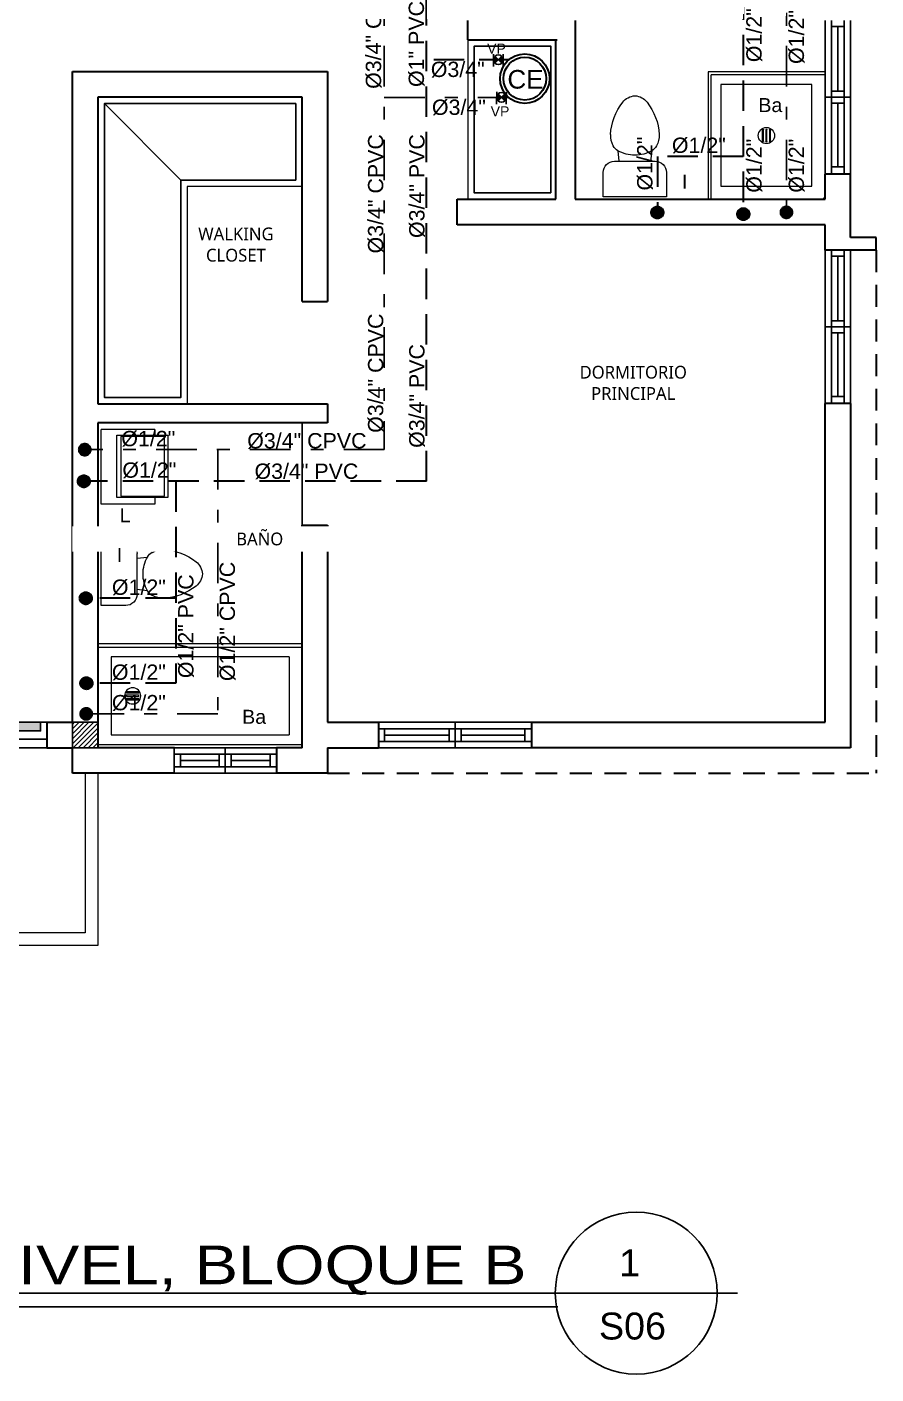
# Model space of a CAD drawing. Header units: feet. Extents: x 1019 to 2236, y -546 to 122.
# Drawn here: x 1073.94 to 1080.6, y -174.59 to -164.03 of the extents above; entities that cross this region are included whole.
import ezdxf
from ezdxf.enums import TextEntityAlignment as Align

# ---------------------------------------------------------------- set-up
doc = ezdxf.new("R2010")
doc.units = ezdxf.units.FT
doc.header["$LTSCALE"] = 0.05
doc.header["$MEASUREMENT"] = 0
for name, pattern in [('CONTINUA', [0]), ('DASHDOT', [25.4, 12.7, -6.35, 0, -6.35]), ('HIDDEN', [9.525, 6.35, -3.175])]:
    doc.linetypes.add(name, pattern=pattern)
for name, color, linetype, lineweight in [('A-WALL', 7, 'Continuous', 25), ('AGUA POTABLE', 5, 'HIDDEN', 35), ('AGUAFRIA', 5, 'HIDDEN', 30), ('closet', 8, 'Continuous', 5), ('I-FURN', 8, 'Continuous', 0), ('P-SANR-FIXT', 8, 'Continuous', 9)]:
    doc.layers.add(name, color=color, linetype=linetype, lineweight=lineweight)
for name, color, linetype in [('AGUA_CALIENTE', 1, 'DASHDOT'), ('columna', 9, 'Continuous'), ('MB3', 8, 'Continuous'), ('MUROS', 7, 'Continuous'), ('PERT-VENT', 8, 'Continuous'), ('PISO', 8, 'Continuous'), ('textos', 7, 'Continuous'), ('TEXXT', 2, 'Continuous'), ('TXT', 2, 'Continuous')]:
    doc.layers.add(name, color=color, linetype=linetype)
doc.styles.add('ads', font='trebuc.ttf', dxfattribs={"height": 0.14})
doc.styles.add('DAMIAN', font='arial.ttf', dxfattribs={"height": 0.12})

# ---------------------------------------------------------------- blocks, each defined once
blk = doc.blocks.new('Toilet_-_Tank_-_3D_4840 - 17_ High_ Seat Not Visible-536545-Nivel 1')
at = {"layer": 'P-SANR-FIXT'}
for p, q in [((0.248, 0.489), (-0.248, 0.489)), ((-0.248, 0.489), (-0.248, 0.298)), ((0.248, 0.298), (0.248, 0.489)), ((-0.159, 0.21), (-0.123, 0.21)), ((-0.123, 0.21), (-0.132, 0.127)), ((-0.123, 0.21), (0.123, 0.21)), ((0.132, 0.127), (0.123, 0.21)), ((0.123, 0.21), (0.159, 0.21))]:
    blk.add_line(p, q, dxfattribs=at)
for centre, radius, start, end in [((-0.159, 0.298), 0.0889, 180, 270), ((0.159, 0.298), 0.0889, 270, 360), ((-0.083, 0.041), 0.0995, 119.8981, 151.0596), ((0, -0.104), 0.266, 90.1019, 119.8981), ((0, -0.104), 0.266, 60.1019, 89.8981), ((0.083, 0.041), 0.0995, 28.9404, 60.1019), ((-0.023, 0.008), 0.167, 151.0596, 182.709), ((0.023, 0.008), 0.167, 357.291, 28.9404), ((0.25, 0.021), 0.441, 182.709, 218.5058), ((-0.25, 0.021), 0.441, 321.4942, 357.291), ((0.011, -0.169), 0.136, 218.5058, 265.219), ((-0.011, -0.169), 0.136, 274.781, 321.4942)]:
    blk.add_arc(centre, radius, start, end, dxfattribs=at)
blk = doc.blocks.new('Shower_Stall_9385 - 1-684532-Nivel 1')
at = {"layer": 'P-SANR-FIXT'}
for p, q in [((-0.576, 0.533), (0.424, 0.533)), ((-0.576, -0.381), (-0.576, 0.533)), ((0.424, 0.508), (-0.551, 0.508)), ((-0.551, -0.381), (-0.551, 0.508)), ((-0.475, -0.279), (-0.475, 0.432)), ((-0.475, 0.432), (0.322, 0.432)), ((0.322, 0.432), (0.322, -0.279)), ((-0.121, 0.108), (-0.032, 0.108)), ((-0.032, 0.099), (-0.121, 0.099)), ((-0.121, 0.081), (-0.032, 0.081)), ((-0.032, 0.072), (-0.121, 0.072)), ((-0.121, 0.053), (-0.032, 0.053)), ((-0.032, 0.044), (-0.121, 0.044)), ((0.322, -0.279), (-0.475, -0.279)), ((-0.576, -0.381), (-0.551, -0.381)), ((-0.551, -0.381), (0.398, -0.381))]:
    blk.add_line(p, q, dxfattribs=at)
for centre, radius, start, end in [((-0.076, 0.076), 0.0635, 360, 180), ((-0.076, 0.076), 0.0635, 0, 180), ((-0.121, 0.103), 0.00444, 90, 270), ((-0.032, 0.103), 0.00444, 270, 90), ((-0.076, 0.076), 0.0635, 180, 360), ((-0.076, 0.076), 0.0635, 180, 360), ((-0.121, 0.076), 0.00444, 90, 270), ((-0.121, 0.049), 0.00444, 90, 270), ((-0.032, 0.076), 0.00444, 270, 90), ((-0.032, 0.049), 0.00444, 270, 90), ((0.398, -0.356), 0.0254, 270, 360)]:
    blk.add_arc(centre, radius, start, end, dxfattribs=at)
blk = doc.blocks.new('bath_sink_6127 - bath_sink_6127-V2-Nivel 1')
at = {"layer": 'I-FURN'}
for p, q in [((0.293, 0.297), (-0.127, 0.297)), ((-0.127, 0.297), (-0.127, -0.29)), ((0.395, 0.244), (-0.005, 0.244)), ((-0.005, 0.244), (-0.005, -0.245)), ((0.025, -0.234), (0.025, 0.233)), ((0.025, 0.233), (0.369, 0.233)), ((0.293, 0.244), (0.293, 0.297)), ((0.369, 0.233), (0.369, -0.234)), ((0.395, -0.245), (0.395, 0.244)), ((0.293, -0.29), (-0.127, -0.29)), ((-0.005, -0.245), (0.395, -0.245)), ((0.369, -0.234), (0.025, -0.234)), ((0.293, -0.29), (0.293, -0.245))]:
    blk.add_line(p, q, dxfattribs=at)
blk = doc.blocks.new('A$C45091238')
for points in [[(0.846, 0.067), (1.753, 0.067), (1.753, 0.133), (0.846, 0.133)], [(1.653, 0.133), (2.45, 0.133), (2.45, 0.2), (1.653, 0.2)], [(0.05, 0), (0.946, 0), (0.946, 0.067), (0.05, 0.067)]]:
    blk.add_hatch(color=256).paths.add_polyline_path(points)
at = {"layer": 'PERT-VENT', "extrusion": (-6.28888e-16, -1.94037e-15, -1)}
for points in [[(-0.846, 0.067), (-1.753, 0.067), (-1.753, 0.133), (-0.846, 0.133)], [(-1.653, 0.133), (-2.45, 0.133), (-2.45, 0.2), (-1.653, 0.2)], [(-0.05, 0), (-0.946, 0), (-0.946, 0.067), (-0.05, 0.067)]]:
    blk.add_lwpolyline(points, close=True, dxfattribs=at)
at = {"layer": 'PISO'}
for p, q in [((0, 0.2), (2.5, 0.2)), ((0, 0), (2.5, 0))]:
    blk.add_line(p, q, dxfattribs=at)
at = {"layer": 'PISO', "extrusion": (-6.28888e-16, -1.94037e-15, -1)}
for p, q in [((0.896, 0.133), (0, 0.133)), ((1.753, 0.067), (2.5, 0.067))]:
    blk.add_line(p, q, dxfattribs=at)
blk = doc.blocks.new('A$C24CF40E6')
at = {"layer": 'P-SANR-FIXT', "extrusion": (-2.36783e-12, 8.94772e-16, -1)}
for p, q in [((0, 0.814), (1.6, 0.814)), ((1.6, 0.789), (0, 0.789)), ((1.6, 0.814), (1.6, 0.789)), ((1.6, 0.025), (1.6, 0.789)), ((0.102, 0.713), (1.498, 0.713)), ((1.498, 0.713), (1.498, 0.102)), ((1.283, 0.439), (1.373, 0.439)), ((1.373, 0.43), (1.283, 0.43)), ((1.283, 0.412), (1.373, 0.412)), ((1.373, 0.403), (1.283, 0.403)), ((1.283, 0.384), (1.373, 0.384)), ((1.373, 0.375), (1.283, 0.375)), ((1.498, 0.102), (0.102, 0.102))]:
    blk.add_line(p, q, dxfattribs=at)
at = {"layer": 'P-SANR-FIXT', "extrusion": (2.36783e-12, 8.94772e-16, -1)}
for p, q in [((0, 0.814), (0, 0.789)), ((0, 0.025), (0, 0.789)), ((0.102, 0.713), (0.102, 0.102))]:
    blk.add_line(p, q, dxfattribs=at)
at = {"layer": 'P-SANR-FIXT', "extrusion": (-2.36783e-12, -8.94772e-16, -1)}
for p, q in [((1.6, 0.025), (0, 0.025)), ((0, 0), (1.6, 0)), ((1.6, 0), (1.6, 0.025))]:
    blk.add_line(p, q, dxfattribs=at)
at = {"layer": 'P-SANR-FIXT', "extrusion": (2.36783e-12, -8.94772e-16, -1)}
blk.add_line((0, 0), (0, 0.025), dxfattribs=at)
at = {"layer": 'P-SANR-FIXT', "extrusion": (-2.36783e-12, 8.94772e-16, -1)}
for centre, radius, start, end in [((-1.328, 0.407), 0.0635, 0, 180), ((-1.328, 0.407), 0.0635, 0, 180), ((-1.283, 0.434), 0.00444, 270, 90), ((-1.373, 0.434), 0.00444, 90, 270), ((-1.328, 0.407), 0.0635, 180, 0), ((-1.328, 0.407), 0.0635, 180, 0), ((-1.283, 0.407), 0.00444, 270, 90), ((-1.283, 0.38), 0.00444, 270, 90), ((-1.373, 0.407), 0.00444, 90, 270), ((-1.373, 0.38), 0.00444, 90, 270)]:
    blk.add_arc(centre, radius, start, end, dxfattribs=at)
blk = doc.blocks.new('A$C18ED6237')
at = {"layer": 'PERT-VENT', "extrusion": (-2.36783e-12, 8.94772e-16, -1)}
for p, q in [((1.2, 0.2), (0, 0.2)), ((1.2, 0.15), (0, 0.15)), ((0.054, 0.05), (0.054, 0.15)), ((0.553, 0.15), (0.553, 0.05)), ((0.6, 0.2), (0.6, 0)), ((0.647, 0.15), (0.647, 0.05)), ((1.2, 0.05), (0, 0.05)), ((0.553, 0.1), (0.054, 0.1)), ((1.153, 0.1), (0.647, 0.1)), ((0, 0), (1.2, 0))]:
    blk.add_line(p, q, dxfattribs=at)
at = {"layer": 'PERT-VENT'}
blk.add_line((1.153, 0.05), (1.153, 0.15), dxfattribs=at)
blk = doc.blocks.new('A$C012446DC')
at = {"layer": 'PISO'}
h = blk.add_hatch(dxfattribs=at)
h.set_pattern_fill('ANSI31', color=256, scale=0.008571, angle=180)
h.set_pattern_definition([(225, (206536.064322, 1154820.960068), (0.0192434059784, -0.0192434059784), [])])
h.paths.add_polyline_path([(0, 0), (0.2, 0), (0.2, 0.2), (0, 0.2)])
at = {"layer": 'columna'}
blk.add_lwpolyline([(0.2, 0.2), (0, 0.2), (0, 0), (0.2, 0)], close=True, dxfattribs=at)
blk = doc.blocks.new('A$C791B5281')
at = {"layer": 'MUROS', "lineweight": 35}
blk.add_line((4.9, 10.3, 1.239), (5.1, 10.3, 1.239), dxfattribs=at)
for p in [(1.5, 10.1, 1.239), (4.9, 10.1, 1.239), (8.3, 10.1, 1.239), (0, 0, 1.239), (3.5, 0, 1.239), (6.3, 0, 1.239), (9.8, 0, 1.239)]:
    blk.add_blockref('A$C012446DC', p)

msp = doc.modelspace()

# ---------------------------------------------------------------- hatches: boundary and pattern name
at = {"layer": 'AGUA POTABLE', "ltscale": 3}
h = msp.add_hatch(color=256, dxfattribs=at)
h.dxf.hatch_style = 1
edge = h.paths.add_edge_path()
edge.add_arc((1078.883, -165.486), 0.0477, 180, 540, ccw=False)
h = msp.add_hatch(color=256, dxfattribs=at)
h.dxf.hatch_style = 1
edge = h.paths.add_edge_path()
edge.add_arc((1079.557, -165.499), 0.0477, 180, 540, ccw=False)
h = msp.add_hatch(color=256, dxfattribs=at)
h.dxf.hatch_style = 1
edge = h.paths.add_edge_path()
edge.add_arc((1074.387, -167.593), 0.0477, 180, 540, ccw=False)
h = msp.add_hatch(color=256, dxfattribs=at)
h.dxf.hatch_style = 1
edge = h.paths.add_edge_path()
edge.add_arc((1074.402, -168.51), 0.0477, 180, 540, ccw=False)
h = msp.add_hatch(color=256, dxfattribs=at)
h.dxf.hatch_style = 1
edge = h.paths.add_edge_path()
edge.add_arc((1074.407, -169.176), 0.0477, 180, 540, ccw=False)
at = {"layer": 'AGUA_CALIENTE', "ltscale": 0.5}
h = msp.add_hatch(color=256, dxfattribs=at)
h.dxf.hatch_style = 1
edge = h.paths.add_edge_path()
edge.add_arc((1079.895, -165.485), 0.0477, 180, 540, ccw=False)
h = msp.add_hatch(color=256, dxfattribs=at)
h.dxf.hatch_style = 1
edge = h.paths.add_edge_path()
edge.add_arc((1074.394, -167.345), 0.0477, 180, 540, ccw=False)
h = msp.add_hatch(color=256, dxfattribs=at)
h.dxf.hatch_style = 1
edge = h.paths.add_edge_path()
edge.add_arc((1074.406, -169.416), 0.0477, 180, 540, ccw=False)
at = {"layer": 'TEXXT'}
h = msp.add_hatch(color=256, dxfattribs=at)
h.dxf.hatch_style = 1
h.paths.add_polyline_path([(1077.609, -164.262), (1077.636, -164.289), (1077.609, -164.316, -0.198912), (1077.598, -164.289, -0.198912)])
h = msp.add_hatch(color=256, dxfattribs=at)
h.dxf.hatch_style = 1
h.paths.add_polyline_path([(1077.636, -164.289), (1077.663, -164.262, -0.198912), (1077.674, -164.289, -0.198912), (1077.663, -164.316)])
h = msp.add_hatch(color=256, dxfattribs=at)
h.dxf.hatch_style = 1
h.paths.add_polyline_path([(1077.634, -164.557), (1077.661, -164.584), (1077.634, -164.611, -0.198912), (1077.623, -164.584, -0.198912)])
h = msp.add_hatch(color=256, dxfattribs=at)
h.dxf.hatch_style = 1
h.paths.add_polyline_path([(1077.661, -164.584), (1077.688, -164.557, -0.198912), (1077.699, -164.584, -0.198912), (1077.688, -164.611)])

# ---------------------------------------------------------------- linework, layer by layer
at = {"layer": 'A-WALL', "lineweight": 35}
for p, q in [((1077.398, -164.132), (1077.398, -163.982)), ((1080.198, -165.782), (1080.198, -165.582)), ((1080.598, -165.682), (1080.398, -165.682)), ((1080.598, -165.782), (1080.198, -165.782)), ((1080.398, -166.982), (1080.198, -166.982)), ((1074.098, -169.482), (1074.098, -169.682)), ((1075.898, -169.682), (1075.898, -169.882)), ((1075.898, -169.682), (1075.898, -169.882))]:
    msp.add_line(p, q, dxfattribs=at)
at = {"layer": 'A-WALL', "lineweight": 35, "extrusion": (-2.36659e-12, 8.94772e-16, -1)}
for p, q in [((1078.238, -163.982), (1078.238, -165.382)), ((1077.398, -164.132), (1078.088, -164.132)), ((1078.088, -165.382), (1078.088, -164.132)), ((1074.298, -169.482), (1074.298, -164.382)), ((1074.298, -164.382), (1076.298, -164.382)), ((1076.298, -164.382), (1076.298, -166.183)), ((1074.498, -164.582), (1074.498, -166.986)), ((1076.098, -164.582), (1074.498, -164.582)), ((1076.098, -166.183), (1076.098, -164.582)), ((1078.088, -165.382), (1078.088, -165.082)), ((1080.198, -165.182), (1080.398, -165.182)), ((1080.198, -165.382), (1080.198, -165.185)), ((1080.398, -165.682), (1080.398, -165.182)), ((1077.314, -165.582), (1077.314, -165.382)), ((1077.314, -165.382), (1078.088, -165.382)), ((1078.238, -165.382), (1080.198, -165.382)), ((1080.198, -165.582), (1077.314, -165.582)), ((1076.098, -166.183), (1076.298, -166.183)), ((1074.498, -166.986), (1076.298, -166.986)), ((1076.298, -166.986), (1076.298, -167.136)), ((1080.198, -169.482), (1080.198, -166.982)), ((1080.398, -166.982), (1080.398, -169.682)), ((1074.498, -167.136), (1074.498, -169.682)), ((1076.298, -167.136), (1074.498, -167.136)), ((1076.098, -169.682), (1076.098, -167.936)), ((1076.098, -167.936), (1076.298, -167.936)), ((1076.298, -167.936), (1076.298, -169.482)), ((1074.098, -169.482), (1074.298, -169.482)), ((1076.298, -169.482), (1076.698, -169.482)), ((1076.698, -169.482), (1076.698, -169.682)), ((1076.698, -169.482), (1076.698, -169.682)), ((1077.898, -169.682), (1077.898, -169.482)), ((1077.898, -169.482), (1080.198, -169.482)), ((1074.098, -169.682), (1074.298, -169.682)), ((1074.298, -169.882), (1074.298, -169.682)), ((1075.098, -169.682), (1074.498, -169.682)), ((1076.098, -169.682), (1075.898, -169.682)), ((1076.298, -169.682), (1076.298, -169.882)), ((1076.298, -169.682), (1076.698, -169.682)), ((1080.398, -169.682), (1077.898, -169.682)), ((1075.098, -169.882), (1074.298, -169.882)), ((1076.298, -169.882), (1075.898, -169.882))]:
    msp.add_line(p, q, dxfattribs=at)
at = {"layer": 'A-WALL', "lineweight": 35, "extrusion": (2.36783e-12, 8.94772e-16, -1)}
for p, q in [((1077.398, -164.132), (1078.098, -164.132)), ((1080.598, -165.782), (1080.598, -165.682))]:
    msp.add_line(p, q, dxfattribs=at)
at = {"layer": 'A-WALL', "extrusion": (-1.31713e-15, 5.65398e-18, -1)}
for p, q in [((1075.094, -169.682), (1075.094, -169.882)), ((1075.898, -169.882), (1075.898, -169.682))]:
    msp.add_line(p, q, dxfattribs=at)
at = {"layer": 'A-WALL'}
msp.add_line((1075.898, -169.682), (1075.898, -169.882), dxfattribs=at)
at = {"layer": 'AGUA POTABLE', "ltscale": 0.75}
for p, q in [((1077.074, -167.593), (1077.074, -163.737)), ((1079.557, -163.737), (1079.557, -165.533)), ((1077.725, -164.289), (1077.074, -164.289)), ((1079.557, -165.047), (1078.883, -165.047)), ((1078.883, -165.047), (1078.883, -165.486)), ((1077.074, -167.593), (1074.387, -167.593)), ((1075.108, -168.51), (1074.402, -168.51)), ((1075.108, -169.176), (1074.407, -169.176))]:
    msp.add_line(p, q, dxfattribs=at)
at = {"layer": 'AGUA POTABLE', "ltscale": 3}
for centre in [(1078.883, -165.486), (1079.557, -165.499), (1074.387, -167.593), (1074.402, -168.51), (1074.407, -169.176)]:
    msp.add_circle(centre, 0.0477, dxfattribs=at)
at = {"layer": 'AGUA_CALIENTE', "ltscale": 0.5}
for p, q in [((1076.742, -163.446), (1076.742, -167.345)), ((1079.895, -163.446), (1079.895, -165.485)), ((1076.742, -164.584), (1077.718, -164.584)), ((1076.742, -167.345), (1074.394, -167.345)), ((1075.437, -169.416), (1074.406, -169.416))]:
    msp.add_line(p, q, dxfattribs=at)
for centre in [(1079.895, -165.485), (1074.394, -167.345), (1074.406, -169.416)]:
    msp.add_circle(centre, 0.0477, dxfattribs=at)
at = {"layer": 'AGUAFRIA', "color": 3, "linetype": 'CONTINUA'}
for radius in [0.194, 0.168]:
    msp.add_circle((1077.844, -164.437), radius, dxfattribs=at)
at = {"layer": 'closet'}
msp.add_line((1077.398, -164.132), (1077.398, -165.382), dxfattribs=at)
msp.add_line((1077.398, -164.132), (1077.398, -165.382), dxfattribs=at)
at = {"layer": 'closet', "extrusion": (-2.36659e-12, 8.94772e-16, -1)}
for p, q in [((1075.198, -165.282), (1075.198, -166.986)), ((1076.098, -165.282), (1075.198, -165.282))]:
    msp.add_line(p, q, dxfattribs=at)
at = {"layer": 'closet', "extrusion": (2.36783e-12, 8.94772e-16, -1)}
for p, q in [((1075.198, -165.282), (1075.198, -166.986)), ((1076.098, -165.282), (1075.198, -165.282))]:
    msp.add_line(p, q, dxfattribs=at)
at = {"layer": 'MB3', "linetype": 'HIDDEN', "lineweight": 35, "ltscale": 0.54}
for p in [(1080.598, -165.782), (1076.298, -169.882)]:
    msp.add_line(p, (1080.598, -169.882), dxfattribs=at)
at = {"layer": 'P-SANR-FIXT'}
for p, q in [((1074.398, -169.882), (1074.398, -171.132)), ((1074.498, -169.882), (1074.498, -171.232)), ((1074.398, -171.132), (1071.498, -171.132)), ((1074.498, -171.232), (1071.398, -171.232))]:
    msp.add_line(p, q, dxfattribs=at)
at = {"layer": 'PERT-VENT', "extrusion": (-1.31713e-15, 1.27878e-17, -1)}
for p, q in [((1075.094, -169.682), (1075.898, -169.682)), ((1075.496, -169.882), (1075.496, -169.682)), ((1075.094, -169.732), (1075.898, -169.732)), ((1075.144, -169.732), (1075.144, -169.832)), ((1075.144, -169.782), (1075.449, -169.782)), ((1075.449, -169.832), (1075.449, -169.732)), ((1075.543, -169.832), (1075.543, -169.732)), ((1075.543, -169.782), (1075.844, -169.782)), ((1075.094, -169.832), (1075.898, -169.832)), ((1075.094, -169.882), (1075.898, -169.882))]:
    msp.add_line(p, q, dxfattribs=at)
at = {"layer": 'PERT-VENT', "extrusion": (1.31713e-15, 1.27878e-17, -1)}
msp.add_line((1075.848, -169.732), (1075.848, -169.832), dxfattribs=at)
at = {"layer": 'PISO'}
for points in [[(1078.048, -165.332), (1077.448, -165.332), (1077.448, -164.182), (1078.048, -164.182)], [(1076.048, -165.232), (1075.148, -165.232), (1074.548, -164.632), (1076.048, -164.632)], [(1075.148, -165.232), (1074.548, -164.632), (1074.548, -166.936), (1075.148, -166.936)]]:
    msp.add_lwpolyline(points, close=True, dxfattribs=at)
at = {"layer": 'TEXXT'}
for p, q in [((1077.599, -164.244), (1077.598, -164.341)), ((1077.663, -164.262), (1077.609, -164.316)), ((1077.663, -164.316), (1077.609, -164.262)), ((1077.675, -164.244), (1077.674, -164.341)), ((1077.624, -164.539), (1077.623, -164.636)), ((1077.688, -164.557), (1077.634, -164.611)), ((1077.688, -164.611), (1077.634, -164.557)), ((1077.7, -164.539), (1077.699, -164.636))]:
    msp.add_line(p, q, dxfattribs=at)
at = {"layer": 'TEXXT', "color": 4}
for p in [(1059.298, -173.956), (1079.512, -173.956)]:
    msp.add_line(p, (1077.978, -173.956), dxfattribs=at)
at = {"layer": 'TEXXT', "color": 3}
msp.add_line((1059.298, -174.065), (1078.102, -174.065), dxfattribs=at)
at = {"layer": 'TEXXT'}
for centre in [(1077.636, -164.289), (1077.661, -164.584)]:
    msp.add_circle(centre, 0.0379, dxfattribs=at)
at = {"layer": 'TEXXT', "color": 4}
msp.add_circle((1078.718, -173.956), 0.635, dxfattribs=at)

# ---------------------------------------------------------------- block references
at = {"xscale": -1, "rotation": 270}
msp.add_blockref('A$C18ED6237', (1080.198, -165.182), dxfattribs=at)
at = {"xscale": -1}
for name, p in [('A$C24CF40E6', (1076.098, -169.682)), ('A$C18ED6237', (1077.898, -169.682))]:
    msp.add_blockref(name, p, dxfattribs=at)
at = {"layer": 'I-FURN', "extrusion": (-2.36659e-12, 8.94772e-16, -1), "rotation": 180}
msp.add_blockref('bath_sink_6127 - bath_sink_6127-V2-Nivel 1', (-1074.651, -167.476, 0), dxfattribs=at)
at = {"layer": 'P-SANR-FIXT', "extrusion": (-2.36659e-12, 8.94772e-16, -1)}
for name, p, rotation in [('Shower_Stall_9385 - 1-684532-Nivel 1', (-1079.814, -164.959, 0), 269.9999999999968), ('Toilet_-_Tank_-_3D_4840 - 17_ High_ Seat Not Visible-536545-Nivel 1', (-1078.707, -164.875, 0), 180), ('Toilet_-_Tank_-_3D_4840 - 17_ High_ Seat Not Visible-536545-Nivel 1', (-1075.013, -168.319, 0), 269.9999999999968)]:
    msp.add_blockref(name, p, dxfattribs=dict(at, rotation=rotation))
at = {"layer": 'PISO'}
msp.add_blockref('A$C45091238', (1071.598, -169.682), dxfattribs=at)

# ---------------------------------------------------------------- texts
at = {"layer": 'textos', "color": 7, "style": 'DAMIAN', "width": 1.2}
msp.add_text('PLANTA DISTRIBUCION  AGUA FRIA Y CALIENTE DE 1ER. NIVEL, BLOQUE B', height=0.30347, dxfattribs=at).set_placement((1059.343, -173.887))
at = {"layer": 'TEXXT', "style": 'DAMIAN'}
for s, height, p in [('1', 0.211, (1078.666, -173.825)), ('S06', 0.2113, (1078.688, -174.32))]:
    msp.add_text(s, height=height, dxfattribs=at).set_placement(p, align=Align.CENTER)
at = {"layer": 'TEXXT', "char_height": 0.12, "width": 2.904, "rotation": 90, "style": 'DAMIAN'}
for s, insert, attachment_point in [('\\A1;{\\fArial|b0|i0|c238|p34;%%C}3/4{\\fArial|b0|i0|c238|p34;"} CPVC', (1076.722, -163.582), 9), ('\\A1;{\\fArial|b0|i0|c238|p34;%%C}1{\\fArial|b0|i0|c238|p34;"} PVC', (1077.058, -163.828), 9), ('\\A1;{\\fArial|b0|i0|c238|p34;%%C}1/2{\\fArial|b0|i0|c238|p34;"}  ', (1079.705, -164.308), 7), ('\\A1;{\\fArial|b0|i0|c238|p34;%%C}1/2{\\fArial|b0|i0|c238|p34;"}  ', (1080.037, -164.322), 7), ('\\A1;{\\fArial|b0|i0|c238|p34;%%C}3/4{\\fArial|b0|i0|c238|p34;"} CPVC', (1076.739, -164.872), 9), ('\\A1;{\\fArial|b0|i0|c238|p34;%%C}3/4{\\fArial|b0|i0|c238|p34;"} PVC', (1077.062, -164.872), 9), ('\\A1;{\\fArial|b0|i0|c238|p34;%%C}1/2{\\fArial|b0|i0|c238|p34;"}  ', (1078.849, -165.314), 7), ('\\A1;{\\fArial|b0|i0|c238|p34;%%C}1/2{\\fArial|b0|i0|c238|p34;"}  ', (1079.705, -165.331), 7), ('\\A1;{\\fArial|b0|i0|c238|p34;%%C}1/2{\\fArial|b0|i0|c238|p34;"}  ', (1080.037, -165.331), 7), ('\\A1;{\\fArial|b0|i0|c238|p34;%%C}3/4{\\fArial|b0|i0|c238|p34;"} CPVC', (1076.739, -166.278), 9), ('\\A1;{\\fArial|b0|i0|c238|p34;%%C}3/4{\\fArial|b0|i0|c238|p34;"} PVC', (1077.062, -166.517), 9), ('\\A1;{\\fArial|b0|i0|c238|p34;%%C}1/2{\\fArial|b0|i0|c238|p34;"} CPVC', (1075.576, -168.224), 9), ('\\A1;{\\fArial|b0|i0|c238|p34;%%C}1/2{\\fArial|b0|i0|c238|p34;"} PVC', (1075.251, -168.322), 9)]:
    msp.add_mtext(s, dxfattribs=dict(at, insert=insert, attachment_point=attachment_point))
at = {"layer": 'TEXXT', "style": 'DAMIAN'}
for s, insert, char_height, width, attachment_point in [('VP', (1077.695, -164.162), 0.0786, 1.21968, 3), ('\\A1;{\\fArial|b0|i0|c238|p34;%%C}3/4{\\fArial|b0|i0|c238|p34;"}  ', (1077.107, -164.304), 0.12, 2.904, 1), ('CE', (1077.991, -164.369), 0.146, 2.26512, 3), ('\\A1;{\\fArial|b0|i0|c238|p34;%%C}3/4{\\fArial|b0|i0|c238|p34;"}  ', (1077.116, -164.601), 0.12, 2.904, 1), (' Ba', (1079.863, -164.589), 0.11, 2.904, 3), ('VP', (1077.723, -164.654), 0.0786, 1.21968, 3), ('\\A1;{\\fArial|b0|i0|c238|p34;%%C}1/2{\\fArial|b0|i0|c238|p34;"}  ', (1079.42, -164.899), 0.12, 2.904, 3), (' I', (1079.118, -165.19), 0.11, 2.904, 3), ('\\A1;{\\fArial|b0|i0|c238|p34;%%C}1/2{\\fArial|b0|i0|c238|p34;"}  ', (1075.104, -167.198), 0.12, 2.904, 3), ('\\A1;{\\fArial|b0|i0|c238|p34;%%C}3/4{\\fArial|b0|i0|c238|p34;"} CPVC', (1075.668, -167.215), 0.12, 2.904, 1), ('\\A1;{\\fArial|b0|i0|c238|p34;%%C}1/2{\\fArial|b0|i0|c238|p34;"}  ', (1075.112, -167.445), 0.12, 2.904, 3), ('\\A1;{\\fArial|b0|i0|c238|p34;%%C}3/4{\\fArial|b0|i0|c238|p34;"} PVC', (1075.725, -167.454), 0.12, 2.904, 1), ('\\A1;{\\fArial|b0|i0|c238|p34;%%C}1/2{\\fArial|b0|i0|c238|p34;"}  ', (1075.03, -168.363), 0.12, 2.904, 3), ('\\A1;{\\fArial|b0|i0|c238|p34;%%C}1/2{\\fArial|b0|i0|c238|p34;"}  ', (1075.03, -169.029), 0.12, 2.904, 3), ('\\A1;{\\fArial|b0|i0|c238|p34;%%C}1/2{\\fArial|b0|i0|c238|p34;"}  ', (1075.03, -169.268), 0.12, 2.904, 3), (' Ba', (1075.816, -169.384), 0.11, 2.904, 3)]:
    msp.add_mtext(s, dxfattribs=dict(at, insert=insert, char_height=char_height, width=width, attachment_point=attachment_point))
at = {"layer": 'TXT', "insert": (1075.579, -165.604), "char_height": 0.1, "width": 2.838, "attachment_point": 2, "style": 'ads'}
msp.add_mtext('WALKING\\PCLOSET', dxfattribs=at)

# ---------------------------------------------------------------- next in the draw order: texts
at = {"layer": 'TXT', "char_height": 0.1, "width": 2.838, "attachment_point": 2, "style": 'ads', "bg_fill": 2}
for s, insert in [('DORMITORIO \\PPRINCIPAL', (1078.694, -166.688)), ('BAÑO', (1075.766, -167.995))]:
    msp.add_mtext(s, dxfattribs=dict(at, insert=insert))

# ---------------------------------------------------------------- next in the draw order: linework, layer by layer
at = {"layer": 'AGUA POTABLE', "ltscale": 0.75}
msp.add_line((1075.108, -167.593), (1075.108, -169.176), dxfattribs=at)
at = {"layer": 'AGUA_CALIENTE', "ltscale": 0.5}
msp.add_line((1075.437, -167.34), (1075.437, -169.416), dxfattribs=at)
at = {"layer": 'PISO'}
msp.add_line((1076.098, -167.936), (1076.098, -167.136), dxfattribs=at)

# ---------------------------------------------------------------- next in the draw order: block references
msp.add_blockref('A$C791B5281', (1064.498, -169.682, -1.239))
at = {"xscale": -1, "rotation": 270}
msp.add_blockref('A$C18ED6237', (1080.198, -166.982), dxfattribs=at)

# ---------------------------------------------------------------- next in the draw order: texts
at = {"layer": 'TEXXT', "char_height": 0.11, "width": 2.904, "attachment_point": 3, "style": 'DAMIAN'}
for s, insert in [(' L', (1074.753, -167.805)), (' I', (1074.688, -168.115))]:
    msp.add_mtext(s, dxfattribs=dict(at, insert=insert))

doc.saveas('drawing.dxf')
